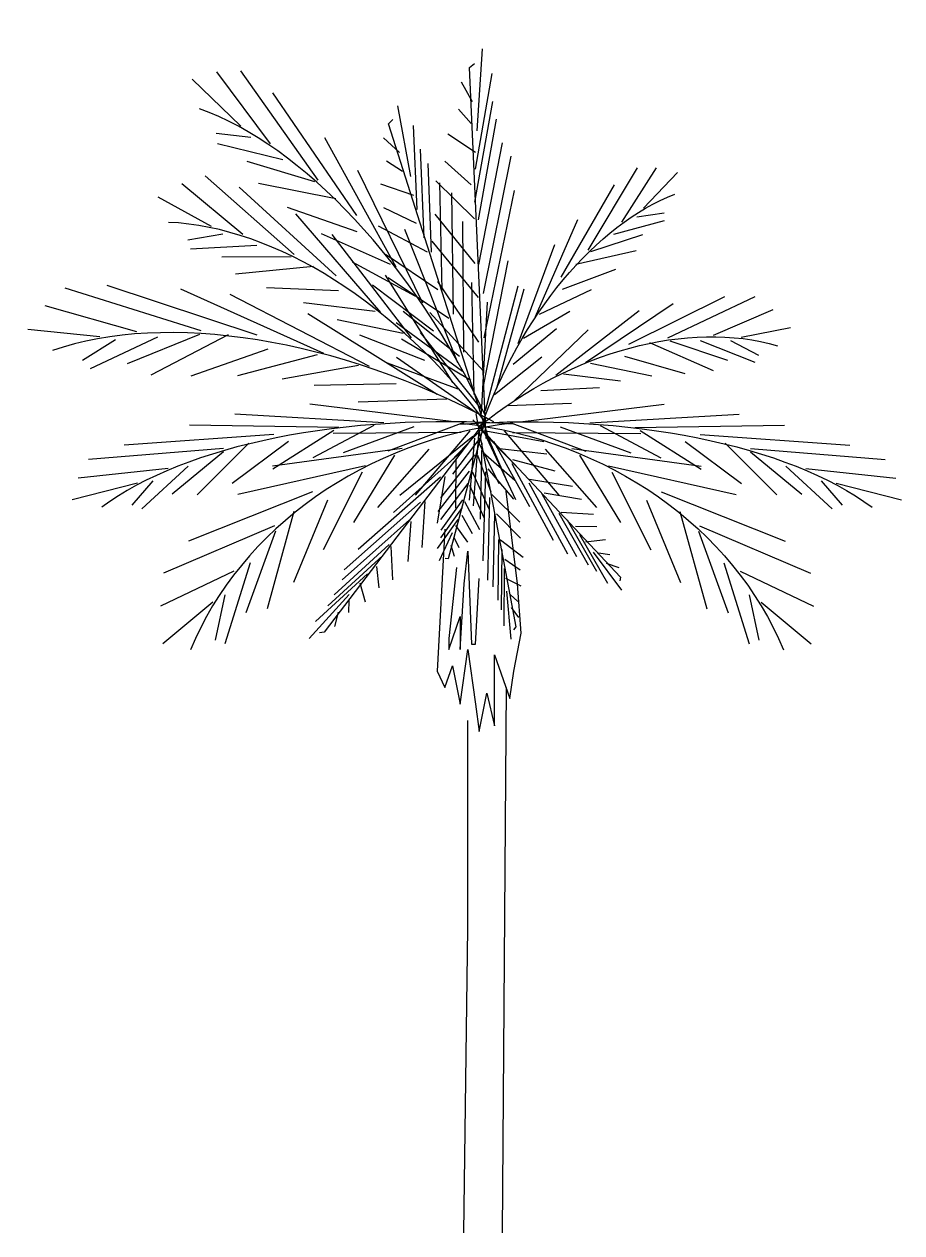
# Model space of a CAD drawing. Header units: millimetres. Extents: x 279.21 to 279.98, y 136.88 to 137.93.
import ezdxf

# ---------------------------------------------------------------- set-up
doc = ezdxf.new("R2010")
doc.units = ezdxf.units.MM
doc.layers.add('Verde_alberi', color=96, linetype='Continuous')

# ---------------------------------------------------------------- blocks, each defined once
blk = doc.blocks.new('FRAWN', base_point=(0.92143, 1.1278))
for p, q in [((0.9275, 1.1278), (0.72741, 1.0065)), ((0.91234, 1.11913), (0.83958, 1.11913)), ((0.91234, 1.1148), (0.87899, 1.02816)), ((0.90021, 1.11047), (0.82745, 1.10181)), ((0.89112, 1.10614), (0.86686, 1.03249)), ((0.87293, 1.09747), (0.78804, 1.08881)), ((0.87596, 1.09314), (0.84867, 1.03249)), ((0.84867, 1.08448), (0.76985, 1.07581)), ((0.85171, 1.08014), (0.82745, 1.01516)), ((0.83352, 1.07148), (0.76379, 1.06282)), ((0.83352, 1.06715), (0.8123, 1.01083)), ((0.80926, 1.05848), (0.75166, 1.04982)), ((0.80926, 1.05415), (0.79411, 1.00217)), ((0.80017, 1.04982), (0.74257, 1.04116)), ((0.78198, 1.04116), (0.72741, 1.03249)), ((0.79107, 1.04116), (0.78198, 1.0065)), ((0.76076, 1.03249), (0.71529, 1.01516)), ((0.77289, 1.03682), (0.76682, 1.00217)), ((0.75773, 1.02383), (0.75166, 1.0065)), ((0.7456, 1.01949), (0.73651, 1.00217)), ((0.72741, 1.0065), (0.72438, 1.01083))]:
    blk.add_line(p, q)
blk = doc.blocks.new('FRAWN2', base_point=(0.97383, 1.10688))
for p, q in [((0.93952, 1.10688), (0.84906, 1.12471)), ((0.89585, 1.10243), (0.80228, 1.10688)), ((0.94576, 1.10688), (0.89897, 1.06231)), ((0.88961, 1.09797), (0.85218, 1.04894)), ((0.91457, 1.09797), (0.8709, 1.05785)), ((0.86778, 1.09351), (0.7742, 1.08905)), ((0.86466, 1.08905), (0.82723, 1.03111)), ((0.82723, 1.08014), (0.73366, 1.05785)), ((0.83659, 1.07122), (0.80228, 1.00882)), ((0.81163, 1.06677), (0.78044, 0.99099)), ((0.79604, 1.05785), (0.71182, 1.03557)), ((0.79604, 1.0534), (0.76485, 0.99099)), ((0.76173, 1.02665), (0.70558, 1.00882)), ((0.7742, 1.03111), (0.74613, 0.96871)), ((0.74301, 1.00437), (0.70246, 0.97762)), ((0.75237, 1.00882), (0.73989, 0.97317))]:
    blk.add_line(p, q)
blk.add_arc((0.95591, 0.84002), 0.26769, 85.49229, 151.26627)

msp = doc.modelspace()

# ---------------------------------------------------------------- linework, layer by layer
at = {"layer": 'Verde_alberi'}
for p, q in [((279.6396, 137.4459), (279.6296, 137.527)), ((279.5762, 137.4936), (279.5695, 137.3696)), ((279.5929, 137.4459), (279.5962, 137.4745)), ((279.5962, 137.4745), (279.5995, 137.3934)), ((279.5862, 137.4602), (279.5795, 137.3982)), ((279.5895, 137.3886), (279.5929, 137.4459)), ((279.6029, 137.3934), (279.6062, 137.4507)), ((279.6429, 137.403), (279.6396, 137.4459)), ((279.5795, 137.3886), (279.5895, 137.4173)), ((279.5895, 137.4173), (279.5895, 137.3886)), ((279.6363, 137.3696), (279.6429, 137.403)), ((279.5795, 137.3982), (279.5795, 137.3886)), ((279.5995, 137.3934), (279.6029, 137.3934)), ((279.5895, 137.3409), (279.5962, 137.3886)), ((279.5962, 137.3886), (279.6029, 137.3409)), ((279.6196, 137.3839), (279.6329, 137.3457)), ((279.6196, 137.3219), (279.6196, 137.3839)), ((279.5762, 137.3553), (279.5828, 137.3743)), ((279.5828, 137.3743), (279.5895, 137.3409)), ((279.5695, 137.3696), (279.5762, 137.3553)), ((279.6329, 137.3457), (279.6363, 137.3696)), ((279.6062, 137.3171), (279.6129, 137.3505)), ((279.6129, 137.3505), (279.6196, 137.3219)), ((279.6296, 137.3553), (279.6262, 136.8792)), ((279.6029, 137.3409), (279.6062, 137.3171)), ((279.5962, 137.1454), (279.5962, 137.3266)), ((279.5926, 136.8792), (279.5962, 137.1454))]:
    msp.add_line(p, q, dxfattribs=at)

# ---------------------------------------------------------------- block references
for name, p, xscale, yscale, rotation in [('FRAWN2', (279.6094, 137.5971), 1.378250375837321, 0.7093276336196084, 297.4905613151797), ('FRAWN', (279.6147, 137.582), 1.547231264828874, 0.79233405883042, 255.3703432599613), ('FRAWN', (279.6147, 137.582), 1.34128580637042, 0.845156329419126, 266.8098861430107), ('FRAWN2', (279.6094, 137.5895), 1.214550139626729, 0.7546038655527809, 309.1560190729855), ('FRAWN2', (279.609, 137.5856), -0.9852658375300536, 0.5848375451263621, 68.01479943297751), ('FRAWN2', (279.6147, 137.5895), 1.462740820333108, 0.807426136141487, 334.2455135640175), ('FRAWN2', (279.609, 137.5856), -0.9852658375300619, 0.6931407942238366, 35.89171384698932), ('FRAWN', (279.6029, 137.5842), 0.8945918307104556, 0.4817735145772701, 115.1440583467744), ('FRAWN2', (279.6317, 137.5856), 1.394530108504064, 0.6173285198555902, 357.9742228873859), ('FRAWN2', (279.6317, 137.5856), 1.220213844941064, 1.050541516245488, 10.17954579218221), ('FRAWN2', (279.5941, 137.5856), -1.220213844941064, 1.050541516245488, 349.8204542078178), ('FRAWN2', (279.5941, 137.5856), -1.394530108504064, 0.6173285198555902, 2.025777112614096), ('FRAWN', (279.6029, 137.589), 0.9146200060248515, 0.4006829230147559, 85.7121202120524), ('FRAWN', (279.6062, 137.5842), 1.12825387604526, 0.4531533057905222, 38.97509787205324), ('FRAWN', (279.6095, 137.589), 0.560788908803549, 0.5056236885662599, 46.4773287165603)]:
    msp.add_blockref(name, p, dxfattribs=dict(at, xscale=xscale, yscale=yscale, rotation=rotation))

doc.saveas('drawing.dxf')
